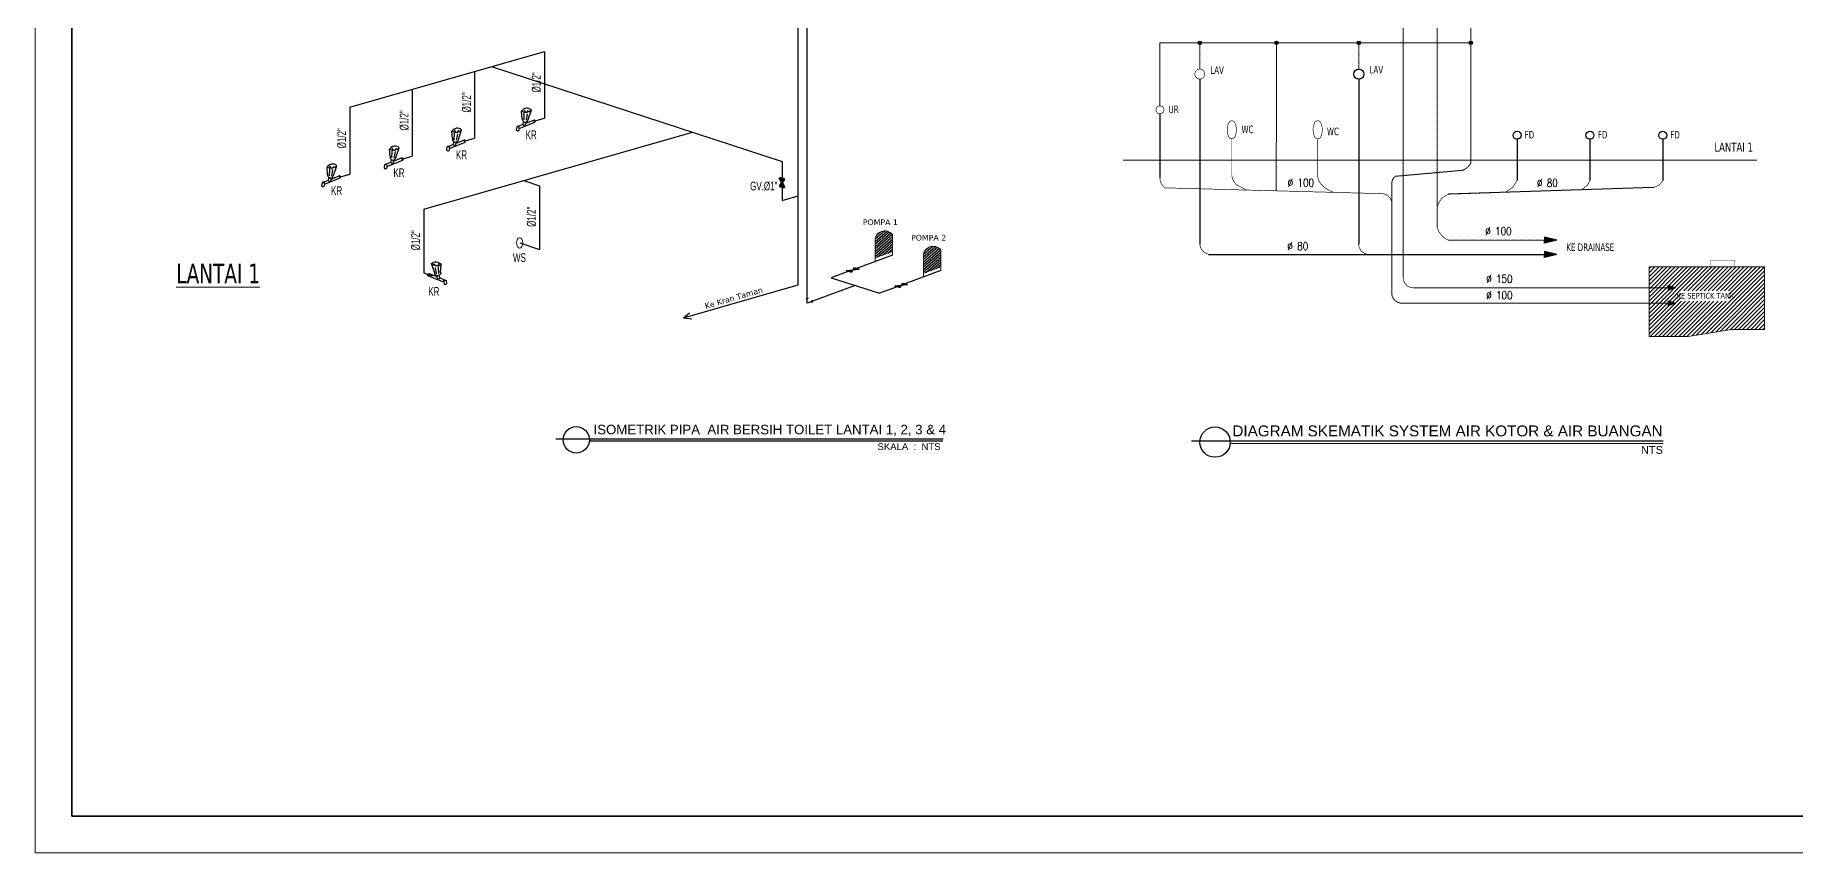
# Model space of a CAD drawing. Header units: millimetres. Extents: x -11 to 37583, y -101 to 28664.
# Drawn here: x 20783 to 30355, y 17664 to 22109 of the extents above; entities that cross this region are included whole.
import ezdxf
from ezdxf.enums import TextEntityAlignment as Align

# ---------------------------------------------------------------- set-up
doc = ezdxf.new("R2010")
doc.units = ezdxf.units.MM
for name, pattern in [('CENTER', [2, 1.25, -0.25, 0.25, -0.25]), ('DASHDOT', [1, 0.5, -0.25, 0, -0.25]), ('DASHED', [0.75, 0.5, -0.25]), ('HIDDEN', [0.375, 0.25, -0.125])]:
    doc.linetypes.add(name, pattern=pattern)
for name, color, linetype, lineweight in [('AIR KOTOR', 31, 'DASHDOT', 5), ('DENAH', 7, 'Continuous', 0), ('din2', 251, 'Continuous', 25), ('GRS KOP', 1, 'Continuous', 35), ('HACH', 252, 'Continuous', 0), ('kabel', 1, 'Continuous', 50), ('kop', 7, 'Continuous', 20), ('Notasi', 2, 'Continuous', 20)]:
    doc.layers.add(name, color=color, linetype=linetype, lineweight=lineweight)
for name, color, linetype in [('D1', 1, 'Continuous'), ('HCH', 8, 'Continuous'), ('HT', 8, 'Continuous'), ('JENDELA', 3, 'Continuous'), ('pipa', 8, 'Continuous'), ('potongan', 210, 'Continuous'), ('TEX', 255, 'Continuous')]:
    doc.layers.add(name, color=color, linetype=linetype)
doc.styles.add('BARU', font='complex.shx')
doc.styles.add('century', font='romans.shx', dxfattribs={"width": 0.6})
doc.styles.get("Standard").update_dxf_attribs({"font": 'arial.ttf'})
doc.styles.add('style1', font='romanc.shx')
doc.styles.add('style2', font='verdana.ttf')
doc.styles.add('tahoma', font='tahoma.ttf')

# ---------------------------------------------------------------- blocks, each defined once
blk = doc.blocks.new('A$C3F220AFC')
at = {"layer": 'JENDELA'}
for p, q in [((-193.3403770520817, 22.18070560472552), (-215.0788351513329, 139.3927246906096)), ((-162.2370023027761, 3.433098413283005), (-169.6414101162227, 114.877142754849)), ((-128.4423582659219, -45.79996332316659), (-6.410661058034748, 19.37336865009274)), ((-123.815734855365, 3.61735478672199), (-116.2553697213298, 110.8077965000411)), ((-96.93741781130666, 17.02142769715283), (-60.20757821266307, 179.9287488664268)), ((-267.8579479946638, -120.2574917218881), (-270.6021139260265, -171.5332167128799)), ((-246.4343521181727, -108.8158157247817), (-168.7611811576644, -67.33299214823637)), ((-226.4122045175172, -131.8306643499527), (-228.6571363357361, -173.778021144215)), ((-226.9390475476393, -141.6749151534168), (16.88866917684209, -11.45411890826654)), ((-169.0543522384833, -72.81099929078482), (-166.668318365817, -28.22709889209364)), ((-129.6303016034071, -67.9971118645044), (-127.6137549551786, -30.31721464649308))]:
    blk.add_line(p, q, dxfattribs=at)
for centre, radius, start, end in [((-120.6029533135006, 94.55702934227884), 104.5750057687551, 54.72288170699418, 154.6122503131415), ((-166.1512976738159, 268.578272811952), 138.1405436308323, 249.25639522517, 320.0787367968019), ((-145.1728719187668, 18.96623980428558), 48.2746448160043, 176.1820187647595, 357.6911337469257), ((-142.3184722965816, 165.9815650549717), 33.02809461866336, 178.5979480037673, 1.659557182589152), ((0, 0), 20.40646933216243, 325.85310898675, 108.309415237502), ((-248.4316235607839, -150.270528411027), 30.7186027398011, 223.8026282244654, 310.0705243064592), ((-248.091610819858, -131.9844297087984), 22.98323657985948, 42.59521669405259, 149.3202653883321), ((-254.2913442312856, -132.0108961408259), 27.87972224024953, 353.5027546102921, 33.97945654103612), ((-149.9776657168986, -65.20085371448658), 20.53860479442235, 201.7482369121056, 352.1750806964301)]:
    blk.add_arc(centre, radius, start, end, dxfattribs=at)
blk = doc.blocks.new('kop')
at = {"layer": 'GRS KOP'}
blk.add_lwpolyline([(1, 54), (83, 54), (83, 1), (1, 1)], close=True, dxfattribs=at)
at = {"layer": 'kop', "color": 7}
for p, q in [((0, 55.00000000000017), (0, 0)), ((0, 0), (84, 0))]:
    blk.add_line(p, q, dxfattribs=at)
at = {"layer": 'kop', "style": 'BARU', "flags": 4}
for p, height in [((73.79999999999714, 5.399999999992659), 0.3500000000000013), ((80.30348371280252, 5.381560126415408), 0.2500000000000009), ((73.79999999999714, 4.899999999992659), 0.3500000000000013), ((80.30348371280252, 4.881560126415408), 0.2500000000000009), ((73.79999999999714, 4.399999999992659), 0.3500000000000013), ((80.30348371280252, 4.381560126415408), 0.2500000000000009)]:
    blk.add_attdef('-', p, '', height=height, dxfattribs=at)
at = {"layer": 'kop', "flags": 4}
for tag, p in [('AR-00', (78.05695564226218, 2.647698724276623)), ('00', (81.23754618094216, 2.647099872606105))]:
    blk.add_attdef(tag, text='', height=0.3499740475000009, dxfattribs=at).set_placement(p, align=Align.MIDDLE)

msp = doc.modelspace()

# ---------------------------------------------------------------- hatches: boundary and pattern name
h = msp.add_hatch()
h.set_pattern_fill('ANSI31', color=256, scale=82.6875, angle=355.5418271290513, style=0)
h.set_pattern_definition([(40.54182712905131, (82123.39668081999, -4645.318951102512), (-6.718390255050383, 7.854606061716289), [])])
h.paths.add_polyline_path([(25443.72513275284, 21024.3193269036, 0.7410317910827666), (25349.4959385373, 20989.67164828312), (25349.4959385373, 20898.60514828313), (25443.72513275284, 20933.2528269035)])
h = msp.add_hatch()
h.set_pattern_fill('ANSI31', color=256, scale=82.6875, angle=355.5418271290513, style=0)
h.set_pattern_definition([(40.54182712905131, (82386.09804781542, -4729.19125322563), (-6.718390255050383, 7.854606061716289), [])])
h.paths.add_polyline_path([(25706.42649974825, 20940.44702478045, 0.7410317910827666), (25612.19730553273, 20905.79934615993), (25612.19730553279, 20814.73284615997), (25706.42649974833, 20849.38052478034)])
h = msp.add_hatch(color=2)
h.paths.add_polyline_path([(25227.95432296842, 20833.18780713885), (25192.74493029607, 20829.67079531513), (25221.13038085515, 20821.24933844913)])
h.paths.add_polyline_path([(25234.77826508178, 20845.12627582861), (25227.95432296842, 20833.18780713885), (25263.16371564085, 20836.70481896257)])
h = msp.add_hatch(color=2)
h.paths.add_polyline_path([(25490.65568996393, 20749.31550501573), (25455.44629729156, 20745.79849319201), (25483.83174785056, 20737.37703632601)])
h.paths.add_polyline_path([(25497.4796320772, 20761.25397370549), (25490.65568996393, 20749.31550501573), (25525.86508263628, 20752.83251683945)])
at = {"layer": 'din2'}
for color, points in [(256, [(27123.98821990145, 22067.41839553918, 1), (27105.03227972097, 22067.41839553918, 1)]), (256, [(27540.35286434641, 22067.41839553918, 1), (27521.39692416593, 22067.41839553918, 1)]), (256, [(27988.70732525463, 22067.41839553918, 1), (27969.75138507415, 22067.41839553918, 1)]), (256, [(28597.647659319, 22067.41839553918, 1), (28578.69171913848, 22067.41839553918, 1)]), (0, [(29055.75316192304, 20993.97706054851), (28989.13681151409, 21010.26296801362), (28989.13681151409, 20993.97706054851), (28989.13681151409, 20977.69115308339)]), (0, [(29055.75316192304, 20917.29449275625), (28989.13681151409, 20933.58040022136), (28989.13681151409, 20917.29449275625), (28989.13681151409, 20901.00858529112)])]:
    msp.add_hatch(color=color, dxfattribs=at).paths.add_polyline_path(points)
at = {"layer": 'HACH', "ltscale": 100}
h = msp.add_hatch(dxfattribs=at)
h.set_pattern_fill('ANSI31', color=256, scale=124.803, style=0)
h.set_pattern_definition([(45, (5414.363770120523, 20743.80242270708), (-11.03113095155308, 11.03113095155309), [])])
h.paths.add_polyline_path([(30185.34754160646, 20848.5905402912), (29557.38890045908, 20848.5905402912), (29557.38890045908, 20470.22370548677), (29770.28486741262, 20470.22370548677), (30005.6935373056, 20509.01092059942), (30185.34754160646, 20509.01092059942)])
h.paths.add_polyline_path([(29991.33247581265, 20719.22316209995), (29991.33247581262, 20662.05696275759), (29730.10483545368, 20662.05696275759), (29730.10483545368, 20719.22316209995)], flags=16)
for points in [[(29661.12694002, 20721.16622697648), (29702.47697880909, 20735.18330597392), (29661.12694002, 20749.20038497136)], [(29661.12694002, 20637.26370601554), (29702.47697880909, 20651.28078501298), (29661.12694002, 20665.29786401042)]]:
    msp.add_hatch(color=1, dxfattribs=at).paths.add_polyline_path(points)
at = {"layer": 'kabel', "linetype": 'ByBlock'}
h = msp.add_hatch(color=256, dxfattribs=at)
h.paths.add_polyline_path([(24843.67387012341, 21329.75781481023), (24857.13879337635, 21325.76301225668), (24843.67387012341, 21307.24862356028)])
h.paths.add_polyline_path([(24830.20894687054, 21333.75261736388), (24843.67387012341, 21329.75781481023), (24843.67387012341, 21307.24862356028)])
h.paths.add_polyline_path([(24843.67387012341, 21307.24862356035), (24843.67387012341, 21284.73943231022), (24830.20894687054, 21288.73423486384)])
h.paths.add_polyline_path([(24843.67387012341, 21307.24862356028), (24857.13879337635, 21280.74462975668), (24843.67387012348, 21284.73943231022)])

# ---------------------------------------------------------------- linework, layer by layer
at = {"color": 6}
msp.add_line((24931.70354485478, 20750.80399112611), (24931.70354485478, 25987.00861045244), dxfattribs=at)
at = {"color": 2}
for p, q in [((25192.74493029607, 20829.67079531513), (25263.16371564085, 20836.70481896264)), ((25192.74493029607, 20829.67079531513), (25221.13038085515, 20821.24933844913)), ((25234.77826508178, 20845.12627582861), (25221.13038085515, 20821.24933844913)), ((25234.77826508178, 20845.12627582861), (25263.16371564085, 20836.70481896264)), ((25455.44629729156, 20745.79849319201), (25525.86508263628, 20752.83251683945)), ((25455.44629729156, 20745.79849319201), (25483.83174785056, 20737.37703632601)), ((25497.4796320772, 20761.25397370549), (25483.83174785056, 20737.37703632601)), ((25497.4796320772, 20761.25397370549), (25525.86508263628, 20752.83251683945))]:
    msp.add_line(p, q, dxfattribs=at)
at = {"color": 0}
for p, q in [((24974.79626033033, 20674.69658822795), (24986.7712809829, 20678.86000179197)), ((25004.47189403142, 20667.72554432532), (25004.47189403142, 20653.83648002835))]:
    msp.add_line(p, q, dxfattribs=at)
for q in [(24340.92987560364, 20599.94423383289), (24352.24372378305, 20566.20685352463)]:
    msp.add_line((24307.16789188653, 20571.53134663732), q)
at = {"layer": 'AIR KOTOR', "color": 1, "linetype": 'CENTER', "ltscale": 2}
for p, q in [((28220.60908301652, 26300.23901503232), (28220.60908301648, 20790.74930597392)), ((28276.17508301647, 20735.18330597392), (29659.09812418916, 20735.18330597392))]:
    msp.add_line(p, q, dxfattribs=at)
at = {"layer": 'AIR KOTOR', "color": 3, "linetype": 'DASHED', "ltscale": 2}
for p, q in [((28405.42039492611, 25882.17966220837), (28405.42039492611, 21065.31086528384)), ((27114.51024981122, 21924.55056079583), (27114.51024981122, 22067.41839553918)), ((27979.22935516437, 21924.55056079583), (27979.22935516437, 22067.41839553918)), ((28466.85902907548, 20993.9770605485), (28989.13681151409, 20993.9770605485))]:
    msp.add_line(p, q, dxfattribs=at)
at = {"layer": 'AIR KOTOR', "linetype": 'HIDDEN', "ltscale": 2}
for p, q in [((28588.16968922874, 25814.64613901193), (28588.16968922874, 21413.77235325562)), ((26897.1022458288, 22067.41839553918), (28588.16968922874, 22067.41839553918)), ((26897.1022458288, 22067.41839553918), (26897.1022458288, 21724.64539150373)), ((27530.87489425614, 22067.41839553918), (27530.46289778755, 21262.58981291675)), ((28543.7682227257, 21374.30680639596), (28177.44705328542, 21341.6630892379)), ((28158.17543520342, 21302.62302877798), (28158.17543520342, 20706.95669609217)), ((28213.06463848472, 20651.39481795435), (29659.09812418916, 20651.39481795435))]:
    msp.add_line(p, q, dxfattribs=at)
for centre, radius, start, end in [((28508.34274820235, 21458.87304439962), 91.68649221829583, 292.7292003743095, 330.5343844430892), ((28209.71898124903, 21301.45584969734), 51.55675945944943, 128.7519124263547, 178.7027860252723), ((28213.74143520342, 20706.95669609217), 55.56599999999999, 180, 270)]:
    msp.add_arc(centre, radius, start, end, dxfattribs=at)
at = {"layer": 'D1', "color": 7}
for points, const_width in [([(23796.00746910708, 19902.69678167465), (25719.05666921962, 19902.69678167465)], 5.777218496738256), ([(27279.68972747676, 19889.24506907281), (29634.41130399552, 19889.24506907281)], 6.649369142427648)]:
    msp.add_lwpolyline(points, dxfattribs=dict(at, const_width=const_width))
for centre, radius in [((23724.61027968464, 19908.95335997289), 71.67079900073092), ((27197.51414965009, 19896.44616397636), 82.49049253679038)]:
    msp.add_circle(centre, radius, dxfattribs=at)
at = {"layer": 'DENAH', "linetype": 'ByBlock', "extrusion": (0, 0, -1)}
msp.add_ellipse((23417.09096485734, 20979.29159432004), major_axis=(0, 28.01450949775578), ratio=0.6096515020316432, dxfattribs=at)
at = {"layer": 'din2', "color": 3}
for p, q in [((27114.51024981122, 21869.447740211), (27114.51024981122, 20972.86049275624)), ((27979.22935516437, 21869.447740211), (27978.50542844326, 20972.86049275624)), ((26897.70502922811, 21681.34740582469), (26897.70502922811, 21333.57655533815)), ((27162.49714770544, 20917.29449275625), (28989.13681151409, 20917.29449275624))]:
    msp.add_line(p, q, dxfattribs=at)
at = {"layer": 'din2', "color": 4}
for p, q in [((28839.68640009362, 21542.88011044567), (28839.68640009362, 21319.16508023704)), ((29235.47038148492, 21542.88011044567), (29235.47038148492, 21319.16508023704)), ((29631.25436287624, 21542.88011044567), (29631.25436287624, 21319.16508023704)), ((29579.15917431151, 21281.59779038337), (28466.85902907555, 21244.0305005297))]:
    msp.add_line(p, q, dxfattribs=at)
at = {"layer": 'din2', "color": 2, "const_width": 3.528}
for points in [[(28220.60908301652, 26299.18028880261), (28220.60908301648, 20790.74930597392)], [(28404.38938612262, 25882.56066317045), (28405.42039492579, 21065.31086528617)], [(28466.85902907548, 20993.9770605485), (28989.13681151409, 20993.9770605485)], [(28276.17508301647, 20735.18330597392), (29659.09812418916, 20735.18330597392)]]:
    msp.add_lwpolyline(points, dxfattribs=at)
for points in [[(27114.23245412119, 21924.54916027938, -240.7849457897258), (27113.78249345288, 21924.54094746338, -0.4112633991708791)], [(27978.95155947439, 21924.54916027938, -240.7849457897258), (27978.50159880603, 21924.54094746338, -0.4112633991708791)], [(28405.42039492579, 21065.31086528617, 0.2380947596845599), (28466.85902907548, 20993.9770605485, -13.41790297673001)], [(28220.60908301648, 20790.74930597392, 0.4142135623729665), (28276.17508301647, 20735.18330597392, 0.9999999999999539)]]:
    msp.add_lwpolyline(points, format="xyb", dxfattribs=at)
at = {"layer": 'din2', "color": 3, "const_width": 3.528}
for points in [[(27114.51024981122, 21869.447740211), (27114.51024981122, 20972.86049275624)], [(27979.71534036771, 21869.45202674279), (27978.50542844326, 20972.86049275624)], [(26897.70502922811, 21681.34740582469), (26897.70502922811, 21333.57655533815)], [(27162.49714770544, 20917.29449275625), (28989.13681151409, 20917.29449275624)]]:
    msp.add_lwpolyline(points, dxfattribs=at)
at = {"layer": 'din2', "color": 4, "const_width": 3.528}
for points in [[(26897.70502922811, 21724.65378329889, 0.9999999999999999), (26897.70502922811, 21681.34740582469, 0.9999999999999999), (26897.70502922811, 21724.65378329889, -1)], [(29631.25436287624, 21319.16508023704, -0.25972891229918), (29579.15917431151, 21281.59779038337, -2.752608506798872)], [(28466.85902907555, 21244.0305005297, 0.278261176257636), (28405.42039492611, 21171.12664174434, -2.661351581140586)]]:
    msp.add_lwpolyline(points, format="xyb", dxfattribs=at)
at = {"layer": 'din2', "color": 1, "const_width": 3.528}
for points in [[(27271.34639404672, 21631.13561477081, 0.2098715914783631), (27271.34639404672, 21557.77713492752, -1.231657324844098)], [(27271.34639404672, 21631.13561477082, -0.7129566312362764), (27306.04560288785, 21630.99308717899, 0.1038050610481941)], [(27305.99645558094, 21631.13561477081, -0.2098715914783631), (27305.99645558094, 21557.77713492752, 1.231657324844098)], [(27738.15048091667, 21631.13561477081, 0.2098715914783631), (27738.15048091667, 21557.77713492752, -1.231657324844098)], [(27738.15048091667, 21631.13561477082, -0.7129566312362764), (27772.84968975779, 21630.99308717899, 0.1038050610481941)], [(27772.80054245093, 21631.13561477081, -0.2098715914783631), (27772.80054245093, 21557.77713492752, 1.231657324844098)], [(27271.34639404672, 21557.77713492751, 0.7129566312362764), (27306.04560288785, 21557.91966251934, -0.1038050610481941)], [(27738.15048091667, 21557.77713492751, 0.7129566312362764), (27772.84968975779, 21557.91966251934, -0.1038050610481941)]]:
    msp.add_lwpolyline(points, format="xyb", dxfattribs=at)
at = {"layer": 'din2', "color": 3, "const_width": 3.528}
for points in [[(27288.65140808644, 21545.92577768749), (27288.65140808644, 21346.19876131145, 0.1780355521926858), (27314.1441960512, 21295.26307412984, 0.01241560615959176), (27370.46874008865, 21266.86436653486, 2.431793311338646)], [(27754.99513239199, 21542.87274665841), (27754.99513239199, 21343.14573028237, 0.1780355521926858), (27780.48792035675, 21292.21004310076, 0.1078659507206809), (27842.01728218187, 21254.26603447256, 2.431793311338646)], [(26897.70502922811, 21333.57655533815, 0.226016789153108), (26923.79979341535, 21278.79799204694, 1.073343868395952)], [(26923.79979341535, 21278.79799204694), (28102.65396821984, 21247.30262089959, -0.1850646230305109), (28141.94506362327, 21231.02771630724, -0.2128338861133898), (28158.21996821984, 21191.73662090383)], [(27114.51024981122, 20972.86049275624, 0.3641848806556127), (27170.07624981122, 20917.29449275625, 2.935951111288148)], [(27978.50542844326, 20972.86049275596, 0.4142135623715728), (28034.07142844326, 20917.29449275625, -8.410920326828984)]]:
    msp.add_lwpolyline(points, format="xyb", dxfattribs=at)
at = {"layer": 'din2', "color": 6, "const_width": 3.528}
for points in [[(28839.68640009362, 21586.18648791987, 0.9999999999999999), (28839.68640009362, 21542.88011044567, 0.9999999999999999), (28839.68640009362, 21586.18648791987, -1)], [(29235.47038148492, 21586.18648791987, 0.9999999999999999), (29235.47038148492, 21542.88011044567, 0.9999999999999999), (29235.47038148492, 21586.18648791987, -1)], [(29631.25436287624, 21586.18648791987, 0.9999999999999999), (29631.25436287624, 21542.88011044567, 0.9999999999999999), (29631.25436287624, 21586.18648791987, -1)]]:
    msp.add_lwpolyline(points, format="xyb", dxfattribs=at)
at = {"layer": 'din2', "color": 4, "const_width": 3.528}
for points in [[(28839.68640009362, 21542.88011044567), (28839.68640009362, 21319.16508023704)], [(29235.47038148492, 21542.88011044567), (29235.47038148492, 21319.16508023704)], [(29631.25436287624, 21542.88011044567), (29631.25436287624, 21319.16508023704)], [(29579.15917431151, 21281.59779038337), (28466.85902907555, 21244.0305005297)], [(28839.68640009362, 21319.16508023704), (28814.61434431162, 21280.82796393298), (28774.60163363152, 21254.42432783898)], [(29235.47038148492, 21319.16508023704), (29221.94306432078, 21292.90198876982), (29189.6944987499, 21268.4438477023)]]:
    msp.add_lwpolyline(points, dxfattribs=at)
at = {"layer": 'din2', "color": 6, "const_width": 3.528}
msp.add_lwpolyline([(26697.31637588773, 21429.39623879566), (30142.30502689991, 21429.39623879566)], dxfattribs=at)
at = {"layer": 'din2', "color": 0}
for points in [[(29055.75316192301, 20993.9770605485), (28989.13681151409, 21010.26296801362), (28989.13681151409, 20993.9770605485)], [(29055.75316192301, 20993.9770605485), (28989.13681151409, 20977.69115308338), (28989.13681151409, 20993.9770605485)], [(29055.75316192301, 20917.29449275624), (28989.13681151409, 20933.58040022135), (28989.13681151409, 20917.29449275624)], [(29055.75316192301, 20917.29449275624), (28989.13681151409, 20901.00858529112), (28989.13681151409, 20917.29449275624)]]:
    msp.add_lwpolyline(points, dxfattribs=at)
at = {"layer": 'din2'}
for centre, radius in [((27114.51024981122, 22067.41839553918), 9.477970090241683), ((27530.87489425614, 22067.41839553918), 9.477970090241683), ((27979.22935516437, 22067.41839553918), 9.477970090241683), ((28588.16968922874, 22067.41839553918), 9.477970090241683), ((28839.68640009362, 21564.53329918277), 21.65318873710418), ((29235.47038148492, 21564.53329918277), 21.65318873710418), ((29631.25436287624, 21564.53329918277), 21.65318873710418)]:
    msp.add_circle(centre, radius, dxfattribs=at)
at = {"layer": 'din2', "color": 2}
msp.add_circle((27979.22935516437, 21896.99915050342), 27.55141029241411, dxfattribs=at)
at = {"layer": 'HACH', "linetype": 'Continuous'}
msp.add_line((26697.31637588773, 21429.39623879566), (30142.30502689991, 21429.39623879566), dxfattribs=at)
at = {"layer": 'HACH', "color": 6, "linetype": 'ByBlock'}
for p, q in [((25349.4959385373, 20989.67164828309), (25349.49593853738, 20877.87814828315)), ((25443.72513275284, 21024.31932690349), (25443.72513275284, 20912.52582690352)), ((25443.72513275284, 20933.2528269035), (25349.4959385373, 20898.60514828313)), ((25612.19730553273, 20905.79934615993), (25612.19730553279, 20794.00584615996)), ((25706.42649974825, 20940.44702478037), (25706.42649974833, 20828.65352478037)), ((25706.42649974833, 20849.38052478034), (25612.19730553279, 20814.73284615997))]:
    msp.add_line(p, q, dxfattribs=at)
at = {"layer": 'HACH', "color": 1, "ltscale": 100}
for p, q in [((29702.47697880909, 20735.18330597392), (29661.12694002, 20749.20038497136)), ((29661.12694002, 20749.20038497136), (29661.12694002, 20721.16622697648)), ((29702.47697880909, 20735.18330597392), (29661.12694002, 20721.16622697648)), ((29702.47697880909, 20651.28078501298), (29661.12694002, 20665.29786401042)), ((29661.12694002, 20665.29786401042), (29661.12694002, 20637.26370601554)), ((29702.47697880909, 20651.28078501298), (29661.12694002, 20637.26370601554))]:
    msp.add_line(p, q, dxfattribs=at)
at = {"layer": 'HACH', "color": 4, "ltscale": 100, "const_width": 2.645999999999999}
for points in [[(29892.92781814172, 20885.76703356661), (30022.80495530451, 20885.76703356661), (30022.80495530451, 20848.5905402912)], [(29892.92781814172, 20848.5905402912), (29892.92781814172, 20885.76703356661)], [(29557.38890045908, 20848.5905402912), (30185.34754160646, 20848.5905402912), (30185.34754160646, 20509.01092059942), (30005.6935373056, 20509.01092059942), (29770.28486741262, 20470.22370548677), (29557.38890045908, 20470.22370548677), (29557.38890045908, 20848.5905402912)]]:
    msp.add_lwpolyline(points, dxfattribs=at)
at = {"layer": 'HACH', "ltscale": 100}
msp.add_lwpolyline([(29557.38890045908, 20848.5905402912), (30185.34754160646, 20848.5905402912), (30185.34754160646, 20509.01092059942), (30005.6935373056, 20509.01092059942), (29770.28486741262, 20470.22370548677), (29557.38890045908, 20470.22370548677), (29557.38890045908, 20848.5905402912)], dxfattribs=at)
at = {"layer": 'HACH', "color": 6, "linetype": 'ByBlock'}
for centre in [(25401.88077652564, 20992.66233249393), (25664.58214352114, 20908.79003037081)]:
    msp.add_arc(centre, 52.47013858488, 37.10901973291296, 183.2675061412466, dxfattribs=at)
at = {"layer": 'HT'}
for p, q in [((23613.2311237093, 19915.20993827113), (25719.05666921962, 19915.20993827113)), ((27069.32077713533, 19903.64725887996), (29634.41130399552, 19903.64725887996))]:
    msp.add_line(p, q, dxfattribs=at)
at = {"layer": 'kabel', "linetype": 'ByBlock'}
for p, q in [((24830.20894687054, 21333.75261736396), (24857.13879337635, 21325.76301225671)), ((24830.20894687054, 21333.75261736396), (24857.13879337635, 21280.74462975675)), ((24857.13879337635, 21325.76301225671), (24830.20894687054, 21288.73423486392)), ((24830.20894687054, 21288.73423486392), (24857.13879337635, 21280.74462975675))]:
    msp.add_line(p, q, dxfattribs=at)
at = {"layer": 'kop', "color": 7}
msp.add_line((20783.10785158622, 17663.85288938816), (37583.10785158622, 17663.85288938816), dxfattribs=at)
at = {"layer": 'pipa', "color": 1}
for p, q in [((22493.49958529047, 21717.28129113426), (23551.29099653886, 22020.91978272521)), ((23551.29099653886, 22020.91978272521), (23551.29099653886, 21657.75903830872)), ((23263.0070316049, 21938.16801585361), (24843.67387012351, 21422.7478827536)), ((23172.09247875029, 21912.0710392674), (23172.09247875029, 21548.91029485092)), ((22832.79603202039, 21814.67616520083), (22832.79603202039, 21451.51542078434)), ((22493.49958529048, 21717.28129113426), (22493.49958529048, 21354.12054671777)), ((23494.47377018475, 21640.89203757739), (23551.29099653886, 21657.75903830872)), ((22895.32899236059, 21162.55499593927), (24355.8818534666, 21581.80595876533)), ((23115.27525239618, 21532.04329411957), (23172.09247875029, 21548.91029485092)), ((22775.97880566627, 21434.648420053), (22832.79603202039, 21451.51542078434)), ((22436.68235893636, 21337.25354598643), (22493.49958529048, 21354.12054671777)), ((24843.67387012351, 21422.7478827536), (24843.67387012341, 21210.68286113203)), ((23439.03834703184, 21318.62649222926), (23524.8945486872, 21290.63070348599)), ((23524.8945486872, 21290.63070348603), (23524.8945486872, 20944.2532251638)), ((22895.32899236059, 21162.55499593927), (22895.32899236059, 20816.17751761703)), ((24843.67387012341, 21210.68286113203), (24931.70354485478, 21235.95173490659)), ((23417.09096485734, 20979.29159432004), (23524.8945486872, 20944.2532251638)), ((22895.32899236059, 20816.17751761703), (22941.07946328273, 20801.3076790431)), ((24307.16789188653, 20571.53134663732), (24931.70354485478, 20750.80399112611))]:
    msp.add_line(p, q, dxfattribs=at)
at = {"layer": 'potongan', "color": 0}
for p, q in [((24980.78377065662, 20652.070988785), (24980.78377065662, 25967.34673382952)), ((25443.72513275284, 20912.52582690352), (25248.97099036127, 20840.91554739565)), ((25206.93765557565, 20825.46006688213), (25110.19628626942, 20789.88867204082)), ((25110.19628626942, 20789.88867204082), (25372.8976532649, 20706.01636991766)), ((25706.42649974833, 20828.65352478037), (25511.6723573567, 20757.04324527246)), ((25241.5469697672, 20747.95252097922), (24980.78377065662, 20652.070988785)), ((25469.63902257106, 20741.58776475901), (25372.8976532649, 20706.01636991766))]:
    msp.add_line(p, q, dxfattribs=at)

# ---------------------------------------------------------------- block references
at = {"layer": 'HCH', "yscale": 0.3353805000331249, "zscale": 0.3353805000000001}
for p, xscale, rotation in [((23494.47377018475, 21640.89203757739), 0.3353805000524255, 353.963842105848), ((23115.27525239618, 21532.04329411957), 0.3353805000524255, 353.963842105848), ((22775.97880566627, 21434.648420053), 0.3353805000524255, 353.963842105848), ((22436.68235893636, 21337.25354598643), 0.3353805000524255, 353.963842105848), ((22923.68195259559, 20805.40715048878), -0.3353805000524255, 6.036157894151968)]:
    msp.add_blockref('A$C3F220AFC', p, dxfattribs=dict(at, xscale=xscale, rotation=rotation))
at = {"layer": 'kop', "xscale": 200, "yscale": 200, "zscale": 200}
msp.add_blockref('kop', (20783.10785158622, 17663.85288938816), dxfattribs=at)

# ---------------------------------------------------------------- texts
at = {"color": 0}
for s, insert, char_height, width, attachment_point, style in [('\\A1;{\\W0.8;%%C 100}', (27592.36560697016, 21328.08733675044), 43.49404200960001, 990.7791412466415, 1, 'century'), ('\\A1;{\\W0.8;%%C 80}', (28947.26427122376, 21327.54949648021), 43.49404200960001, 990.7791412466415, 1, 'century'), ('POMPA 1', (25473.16200112287, 21107.18463854231), 30.94938480395493, 343.2572348738255, 3, 'style2'), ('\\A1;{\\W0.8;%%C 100}', (28666.53345296352, 21064.96036615003), 43.49404200960001, 990.7791412466415, 1, 'century'), ('POMPA 2', (25735.86336811837, 21023.31233641916), 30.94938480395493, 343.2572348738255, 3, 'style2'), ('\\A1;{\\W0.8;%%C 80}', (27590.51384532679, 20983.65190931574), 43.49404200960001, 990.7791412466415, 1, 'century'), ('\\A1;{\\W0.8;%%C 150}', (28671.58380712929, 20805.76038663736), 43.49404200960001, 990.7791412466415, 1, 'century'), ('\\A1;{\\W0.8;%%C 100}', (28671.58380712929, 20716.86445228783), 43.49404200960001, 990.7791412466415, 1, 'century'), ('{\\fArial|b0|i0|c0|p34;ISOMETRIK PIPA  AIR BERSIH TOILET LANTAI 1, 2, 3 & 4}', (23818.56581985449, 19990.73902407646), 51.43534986412264, 2543.923257950032, 1, 'style2'), ('{\\fArial|b0|i0|c0|p34;DIAGRAM SKEMATIK SYSTEM AIR KOTOR & AIR BUANGAN}', (27291.94094443485, 19987.10411410892), 59.2002238464, 2518.978941293785, 1, 'style2'), ('{\\fArial|b0|i0|c0|p34;SKALA  :  NTS}', (25705.26487694133, 19890.61506458356), 37.13926176474592, 411.9086818485906, 3, 'style2'), ('{\\fArial|b0|i0|c0|p34;NTS}', (29632.49584862615, 19875.33945050249), 42.74594448703487, 474.0919665974953, 3, 'style2')]:
    msp.add_mtext(s, dxfattribs=dict(at, insert=insert, char_height=char_height, width=width, attachment_point=attachment_point, style=style))
at = {"color": 0, "insert": (24732.71506284553, 20740.49182776431), "char_height": 30.94938480395493, "width": 343.2572348738255, "attachment_point": 3, "rotation": 16.071090852872675, "style": 'style2'}
msp.add_mtext('Ke Kran Taman', dxfattribs=at)
at = {"layer": 'din2', "color": 4, "insert": (30016.85793178783, 21500.73783166144), "char_height": 49.07589119999999, "attachment_point": 5, "style": 'tahoma'}
msp.add_mtext('\\A1;{\\W0.8;LANTAI 1}', dxfattribs=at)
at = {"layer": 'Notasi', "attachment_point": 5, "style": 'tahoma'}
for s, insert, char_height in [('\\A1;{\\W0.8;LAV}', (27208.3662745242, 21918.52205842279), 40.896576), ('\\A1;{\\W0.8;LAV}', (28074.38565956362, 21921.68811392091), 40.896576), ('\\A1;{\\W0.8;UR}', (26972.2795837878, 21705.21936490944), 40.896576), ('\\A1;{\\W0.8;WC}', (27373.87562706045, 21596.53190743067), 40.896576), ('\\A1;{\\W0.8;WC}', (27838.3479301191, 21585.14058537519), 40.896576), ('\\A1;{\\W0.8;FD}', (28906.8429605458, 21567.61961959962), 40.896576), ('\\A1;{\\W0.8;FD}', (29304.40004461335, 21567.61961959962), 40.896576), ('\\A1;{\\W0.8;FD}', (29698.04017037554, 21567.61961959962), 40.896576), ('\\A1;{\\W0.8;KE DRAINASE}', (29237.46599291637, 20955.59582307039), 40.896576), ('\\A1;{\\W0.8;\\LLANTAI 1}', (21777.70849332556, 20812.92772443106), 106.3310976), ('\\A1;{\\W0.8;KE SEPTICK TANK}', (29863.79892705292, 20691.88972600626), 30.917811456)]:
    msp.add_mtext(s, dxfattribs=dict(at, insert=insert, char_height=char_height))
at = {"layer": 'TEX', "char_height": 47.5398, "attachment_point": 5, "rotation": 89.99999999998248, "style": 'style1'}
for insert in [(23507.87922275058, 21852.0190691067), (23128.680704962, 21743.17032564889), (22789.38425823209, 21645.77545158232), (22450.08781150218, 21548.38057751575), (23481.48277489892, 21121.72998986752), (22851.9172185723, 20993.65428232075)]:
    msp.add_mtext('{\\fArial Narrow|b0|i0|c0|p34;\\W0.8;%%C1/2"}', dxfattribs=dict(at, insert=insert))
at = {"layer": 'TEX', "char_height": 47.5398, "attachment_point": 5, "style": 'style1'}
for s, insert in [('{\\fArial Narrow|b0|i0|c0|p34;\\W0.8;KR}', (23479.59895758117, 21567.22339584884)), ('{\\fArial Narrow|b0|i0|c0|p34;\\W0.8;KR}', (23100.4004397926, 21458.37465239103)), ('{\\fArial Narrow|b0|i0|c0|p34;\\W0.8;KR}', (22761.10399306269, 21360.97977832446)), ('{\\fArial Narrow|b0|i0|c0|p34;\\W0.8;KR}', (22421.80754633278, 21263.58490425789)), ('{\\fArial Narrow|b0|i0|c0|p34;\\W0.8;GV.%%C1"}', (24744.12490758312, 21287.88436938844)), ('{\\fArial Narrow|b0|i0|c0|p34;\\W0.8;WS}', (23415.56269832352, 20899.09800243302)), ('{\\fArial Narrow|b0|i0|c0|p34;\\W0.8;KR}', (22950.46986856433, 20715.69818780523))]:
    msp.add_mtext(s, dxfattribs=dict(at, insert=insert))

doc.saveas('drawing.dxf')
